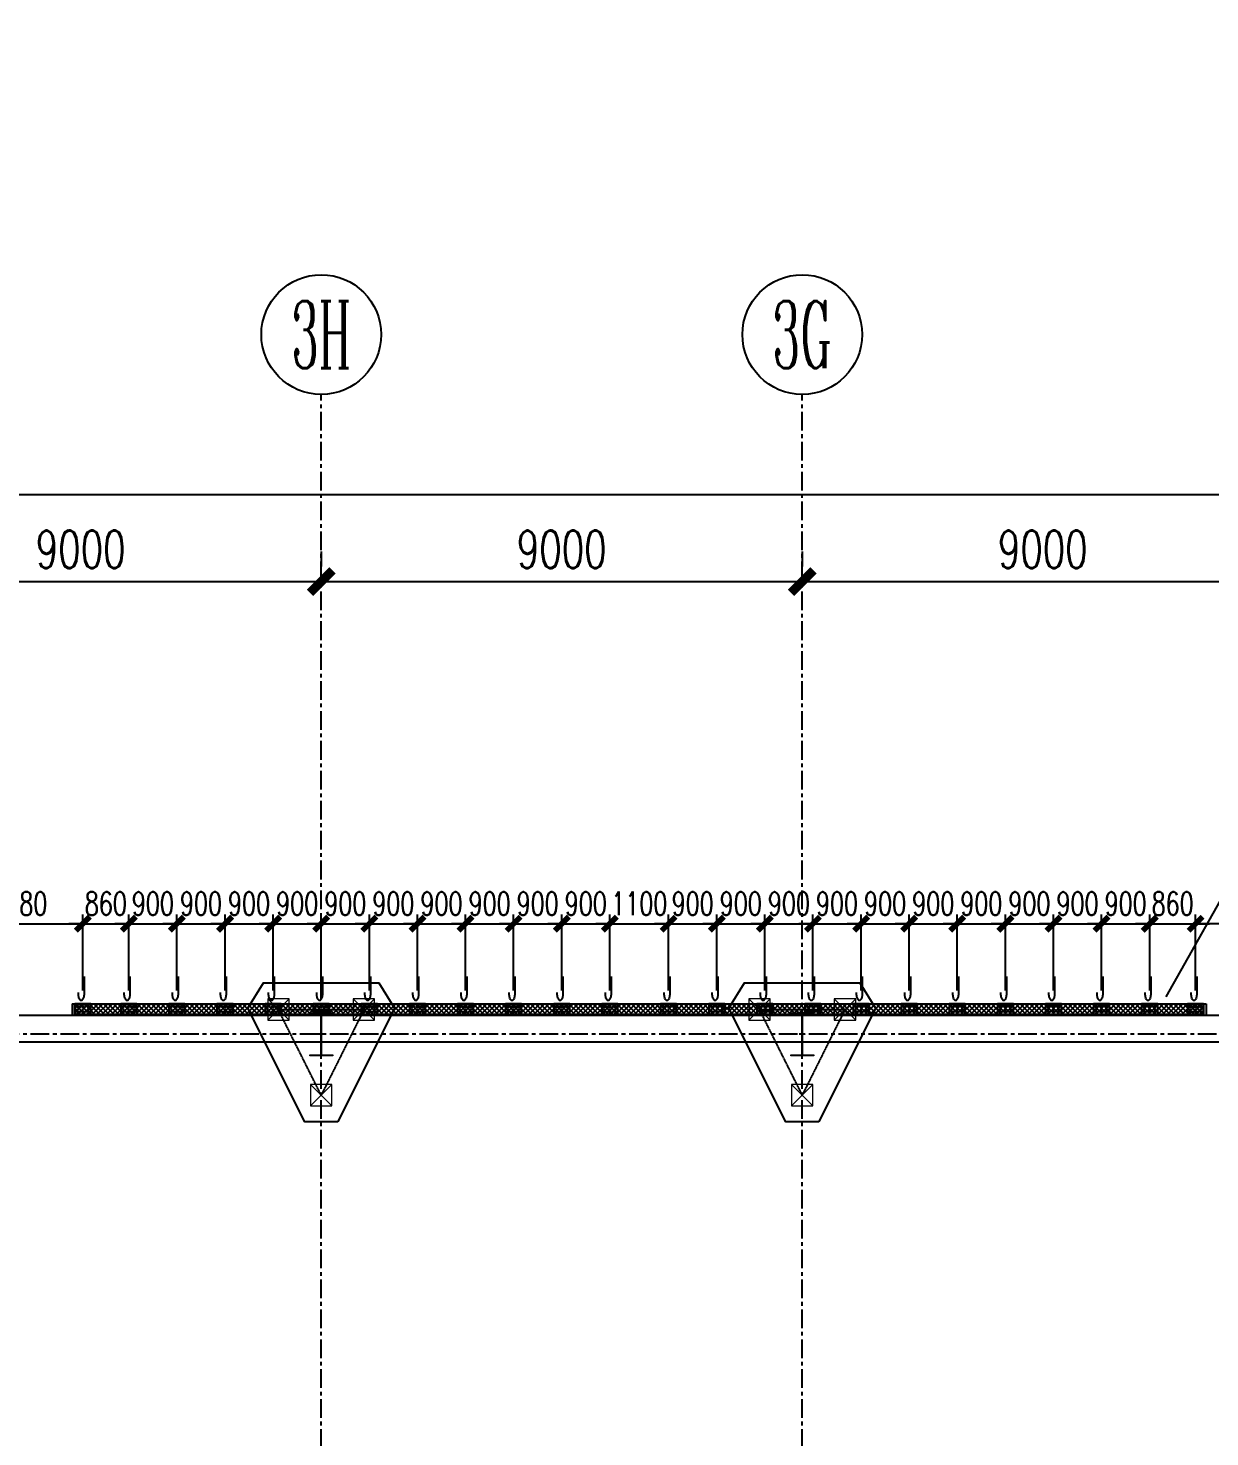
# Model space of a CAD drawing. Extents: x 782294 to 1727252, y -631030 to 17645.
# Drawn here: x 1114496 to 1136604, y -523052 to -496687 of the extents above; entities that cross this region are included whole.
import ezdxf
from ezdxf.enums import TextEntityAlignment as Align

# ---------------------------------------------------------------- set-up
doc = ezdxf.new("R2010")
doc.units = 0
doc.linetypes.add('CENTER', pattern=[2, 1.25, -0.25, 0.25, -0.25])
doc.layers.get('Defpoints').update_dxf_attribs({"color": 210})
for name, color, linetype in [('!ZN3-铝板幕墙-3', 3, 'Continuous'), ('2钢材断面', 2, 'Continuous'), ('30预埋件', 30, 'Continuous'), ('3符号', 3, 'Continuous'), ('40钢材投影', 40, 'Continuous'), ('A-AXIS-DP', 126, 'Continuous'), ('ALT_CEN-0-30', 1, 'CENTER'), ('DIM', 173, 'Continuous'), ('DOTE', 1, 'CENTER'), ('S-BKL', 4, 'Continuous'), ('S-DOTE1', 140, 'CENTER'), ('S-HATCH1-W', 252, 'Continuous'), ('结构轮廓线', 1, 'Continuous')]:
    doc.layers.add(name, color=color, linetype=linetype)
doc.layers.add('S-col', color=2, linetype='Continuous', lineweight=0)
doc.layers.add('S-zhuang', color=1, linetype='Continuous', lineweight=0)
doc.layers.add('疑问', color=1, linetype='Continuous', plot=False)
doc.styles.add('_TCH_AXIS', font='COMPLEX', dxfattribs={"bigfont": 'GBCBIG'})
doc.styles.add('DHTEXT-1', font='romans.shx', dxfattribs={"width": 0.7, "bigfont": 'chinese.shx'})
doc.dimstyles.new('ZN175', dxfattribs={"dimscale": 175, "dimtxt": 2.5, "dimasz": 1.5, "dimexe": 1, "dimexo": 2, "dimgap": 0.9, "dimtad": 1, "dimdec": 0, "dimdsep": 46, "dimtxsty": 'DHTEXT-1', "dimblk": 'ARCHTICK', "dimcen": 2.5, "dimclrd": 173, "dimclre": 173, "dimclrt": 7, "dimazin": 2, "dimtfac": 1, "dimtdec": 0, "dimtix": 1, "dimtmove": 2, "dimatfit": 3, "dimfxl": 0, "dimtolj": 1, "dimtzin": 0, "dimarcsym": 0})
doc.dimstyles.new('ZN280', dxfattribs={"dimscale": 280, "dimtxt": 2.5, "dimasz": 1.5, "dimexe": 1, "dimexo": 2, "dimgap": 0.9, "dimtad": 1, "dimdec": 0, "dimdsep": 46, "dimtxsty": 'DHTEXT-1', "dimblk": 'ARCHTICK', "dimcen": 2.5, "dimclrd": 173, "dimclre": 173, "dimclrt": 7, "dimazin": 2, "dimtfac": 1, "dimtdec": 0, "dimtix": 1, "dimtmove": 2, "dimatfit": 3, "dimfxl": 0, "dimarcsym": 0})

# ---------------------------------------------------------------- blocks, each defined once
blk = doc.blocks.new('卓越-轴号')
blk.add_circle((0, 0), 4)
at = {"color": 0, "style": '_TCH_AXIS', "width": 1.041667, "flags": 8}
blk.add_attdef('A', text='', height=4.48, dxfattribs=at).set_placement((-2, -2.24), (2, -2.24), align=Align.FIT)
blk = doc.blocks.new('_ArchTick')
at = {"color": 0, "linetype": 'ByBlock', "const_width": 0.4}
blk.add_lwpolyline([(-0.5, -0.5), (0.5, 0.5)], dxfattribs=at)
blk = doc.blocks.new('*D1526')
at = {"layer": 'Defpoints', "color": 0, "ltscale": 2800, "transparency": 16777216}
for p in [(112000, 80275), (121000, 80275), (121000, 80275)]:
    blk.add_point(p, dxfattribs=at)
at = {"layer": 'DIM', "color": 173, "linetype": 'ByBlock', "lineweight": -2, "ltscale": 2800, "transparency": 16777216}
for p, q in [((112000, 80835), (112000, 80555)), ((121000, 80835), (121000, 80555)), ((112000, 80275), (121000, 80275))]:
    blk.add_line(p, q, dxfattribs=at)
at = {"layer": 'DIM', "color": 173, "lineweight": -2, "ltscale": 2800, "transparency": 16777216, "xscale": 420, "yscale": 420, "zscale": 420, "rotation": 180}
blk.add_blockref('_ArchTick', (112000, 80275), dxfattribs=at)
at = {"layer": 'DIM', "color": 173, "lineweight": -2, "ltscale": 2800, "transparency": 16777216, "xscale": 420, "yscale": 420, "zscale": 420}
blk.add_blockref('_ArchTick', (121000, 80275), dxfattribs=at)
at = {"layer": 'DIM', "color": 7, "ltscale": 2800, "transparency": 16777216, "insert": (116500, 80877), "char_height": 700, "attachment_point": 5, "style": 'DHTEXT-1'}
blk.add_mtext('9000', dxfattribs=at)
blk = doc.blocks.new('*D1527')
at = {"layer": 'Defpoints', "color": 0, "ltscale": 2800, "transparency": 16777216}
for p in [(121000, 80275), (130000, 80275), (130000, 80275)]:
    blk.add_point(p, dxfattribs=at)
at = {"layer": 'DIM', "color": 173, "linetype": 'ByBlock', "lineweight": -2, "ltscale": 2800, "transparency": 16777216}
for p, q in [((121000, 80835), (121000, 80555)), ((130000, 80835), (130000, 80555)), ((121000, 80275), (130000, 80275))]:
    blk.add_line(p, q, dxfattribs=at)
at = {"layer": 'DIM', "color": 173, "lineweight": -2, "ltscale": 2800, "transparency": 16777216, "xscale": 420, "yscale": 420, "zscale": 420, "rotation": 180}
blk.add_blockref('_ArchTick', (121000, 80275), dxfattribs=at)
at = {"layer": 'DIM', "color": 173, "lineweight": -2, "ltscale": 2800, "transparency": 16777216, "xscale": 420, "yscale": 420, "zscale": 420}
blk.add_blockref('_ArchTick', (130000, 80275), dxfattribs=at)
at = {"layer": 'DIM', "color": 7, "ltscale": 2800, "transparency": 16777216, "insert": (125500, 80877), "char_height": 700, "attachment_point": 5, "style": 'DHTEXT-1'}
blk.add_mtext('9000', dxfattribs=at)
blk = doc.blocks.new('*D1528')
at = {"layer": 'Defpoints', "color": 0, "ltscale": 2800, "transparency": 16777216}
for p in [(130000, 80275), (139000, 80275), (139000, 80275)]:
    blk.add_point(p, dxfattribs=at)
at = {"layer": 'DIM', "color": 173, "linetype": 'ByBlock', "lineweight": -2, "ltscale": 2800, "transparency": 16777216}
for p, q in [((130000, 80835), (130000, 80555)), ((139000, 80835), (139000, 80555)), ((130000, 80275), (139000, 80275))]:
    blk.add_line(p, q, dxfattribs=at)
at = {"layer": 'DIM', "color": 173, "lineweight": -2, "ltscale": 2800, "transparency": 16777216, "xscale": 420, "yscale": 420, "zscale": 420, "rotation": 180}
blk.add_blockref('_ArchTick', (130000, 80275), dxfattribs=at)
at = {"layer": 'DIM', "color": 173, "lineweight": -2, "ltscale": 2800, "transparency": 16777216, "xscale": 420, "yscale": 420, "zscale": 420}
blk.add_blockref('_ArchTick', (139000, 80275), dxfattribs=at)
at = {"layer": 'DIM', "color": 7, "ltscale": 2800, "transparency": 16777216, "insert": (134500, 80877), "char_height": 700, "attachment_point": 5, "style": 'DHTEXT-1'}
blk.add_mtext('9000', dxfattribs=at)
blk = doc.blocks.new('*D1544')
at = {"layer": 'Defpoints', "color": 0, "ltscale": 2800, "transparency": 16777216}
for p in [(184000, 81904), (0, 81455), (184000, 81455)]:
    blk.add_point(p, dxfattribs=at)
at = {"layer": 'DIM', "color": 173, "linetype": 'ByBlock', "lineweight": -2, "ltscale": 2800, "transparency": 16777216}
for p, q in [((0, 82015), (0, 82184)), ((184000, 82015), (184000, 82184)), ((0, 81904), (184000, 81904))]:
    blk.add_line(p, q, dxfattribs=at)
at = {"layer": 'DIM', "color": 173, "lineweight": -2, "ltscale": 2800, "transparency": 16777216, "xscale": 420, "yscale": 420, "zscale": 420, "rotation": 180}
blk.add_blockref('_ArchTick', (0, 81904), dxfattribs=at)
at = {"layer": 'DIM', "color": 173, "lineweight": -2, "ltscale": 2800, "transparency": 16777216, "xscale": 420, "yscale": 420, "zscale": 420}
blk.add_blockref('_ArchTick', (184000, 81904), dxfattribs=at)
at = {"layer": 'DIM', "color": 7, "ltscale": 2800, "transparency": 16777216, "insert": (92000, 82506), "char_height": 700, "attachment_point": 5, "style": 'DHTEXT-1'}
blk.add_mtext('184000', dxfattribs=at)
blk = doc.blocks.new('20250913105912')
at = {"layer": '疑问'}
blk.add_lwpolyline([(136810, 72500), (147033, 90632), (154184, 90632)], dxfattribs=at)
at = {"layer": '结构轮廓线', "color": 1, "ltscale": 500}
for p, q in [((116340, 72370), (137560, 72370)), ((116340, 72370), (116340, 72150)), ((137560, 72370), (137560, 72150))]:
    blk.add_line(p, q, dxfattribs=at)
blk = doc.blocks.new('20250902145151')
at = {"layer": '2钢材断面'}
for p, q in [((150, 100), (-150, 100)), ((-150, 100), (-150, -100)), ((150, -100), (150, 100)), ((-150, -100), (150, -100))]:
    blk.add_line(p, q, dxfattribs=at)
at = {"layer": '40钢材投影'}
for centre, radius in [((-100, 50), 10), ((-100, 50), 5), ((0, 50), 10), ((0, 50), 5), ((100, 50), 10), ((100, 50), 5), ((-100, -50), 10), ((-100, -50), 5), ((0, -50), 10), ((0, -50), 5), ((100, -50), 10), ((100, -50), 5)]:
    blk.add_circle(centre, radius, dxfattribs=at)
at = {"layer": 'ALT_CEN-0-30', "ltscale": 20}
for p, q in [((-150, 50), (150, 50)), ((-100, 100), (-100, -100)), ((0, 100), (0, -100)), ((100, 100), (100, -100)), ((-150, -50), (150, -50))]:
    blk.add_line(p, q, dxfattribs=at)
blk = doc.blocks.new('20250912153858')
at = {"ltscale": 50}
blk.add_blockref('20250902145151', (0, 100), dxfattribs=at)
at = {"layer": '30预埋件', "style": 'DHTEXT-1', "text_generation_flag": 6, "width": 0.55}
blk.add_attdef('B', (105, -65), '', height=450, dxfattribs=at)
blk = doc.blocks.new('20250913102846')
at = {"layer": '结构轮廓线', "ltscale": 500, "rotation": 180}
for p in [(116540, 72370), (117400, 72370), (118300, 72370), (119200, 72370), (120100, 72370), (121000, 72370), (121900, 72370), (122800, 72370), (123700, 72370), (124600, 72370), (125500, 72370), (126400, 72370), (127500, 72370), (128400, 72370), (129300, 72370), (130200, 72370), (131100, 72370), (132000, 72370), (132900, 72370), (133800, 72370), (134700, 72370), (135600, 72370), (136500, 72370), (137360, 72370)]:
    blk.add_blockref('20250912153858', p, dxfattribs=at).add_auto_attribs({'B': 'J'})
blk = doc.blocks.new('*D1244')
at = {"layer": 'Defpoints', "color": 0, "ltscale": 1750, "transparency": 16777216}
for p in [(1136339, -513448), (1135479, -515048), (1136339, -515048)]:
    blk.add_point(p, dxfattribs=at)
at = {"layer": 'DIM', "color": 173, "linetype": 'ByBlock', "lineweight": -2, "ltscale": 1750, "transparency": 16777216}
for p, q in [((1135479, -514698), (1135479, -513273)), ((1136339, -514698), (1136339, -513273)), ((1135479, -513448), (1135216, -513448)), ((1135479, -513448), (1136339, -513448)), ((1136339, -513448), (1136601, -513448))]:
    blk.add_line(p, q, dxfattribs=at)
at = {"layer": 'DIM', "color": 173, "lineweight": -2, "ltscale": 1750, "transparency": 16777216, "xscale": 262.5, "yscale": 262.5, "zscale": 262.5}
blk.add_blockref('_ArchTick', (1135479, -513448), dxfattribs=at)
at = {"layer": 'DIM', "color": 173, "lineweight": -2, "ltscale": 1750, "transparency": 16777216, "xscale": 262.5, "yscale": 262.5, "zscale": 262.5, "rotation": 180}
blk.add_blockref('_ArchTick', (1136339, -513448), dxfattribs=at)
at = {"layer": 'DIM', "color": 7, "ltscale": 1750, "transparency": 16777216, "insert": (1135909, -513072), "char_height": 437.5, "attachment_point": 5, "style": 'DHTEXT-1'}
blk.add_mtext('\\A1;860', dxfattribs=at)
blk = doc.blocks.new('*D1245')
at = {"layer": 'Defpoints', "color": 0, "ltscale": 1750, "transparency": 16777216}
for p in [(1135479, -513448), (1134579, -515048), (1135479, -515048)]:
    blk.add_point(p, dxfattribs=at)
at = {"layer": 'DIM', "color": 173, "linetype": 'ByBlock', "lineweight": -2, "ltscale": 1750, "transparency": 16777216}
for p, q in [((1134579, -514698), (1134579, -513273)), ((1135479, -514698), (1135479, -513273)), ((1134579, -513448), (1134316, -513448)), ((1134579, -513448), (1135479, -513448)), ((1135479, -513448), (1135741, -513448))]:
    blk.add_line(p, q, dxfattribs=at)
at = {"layer": 'DIM', "color": 173, "lineweight": -2, "ltscale": 1750, "transparency": 16777216, "xscale": 262.5, "yscale": 262.5, "zscale": 262.5}
blk.add_blockref('_ArchTick', (1134579, -513448), dxfattribs=at)
at = {"layer": 'DIM', "color": 173, "lineweight": -2, "ltscale": 1750, "transparency": 16777216, "xscale": 262.5, "yscale": 262.5, "zscale": 262.5, "rotation": 180}
blk.add_blockref('_ArchTick', (1135479, -513448), dxfattribs=at)
at = {"layer": 'DIM', "color": 7, "ltscale": 1750, "transparency": 16777216, "insert": (1135029, -513072), "char_height": 437.5, "attachment_point": 5, "style": 'DHTEXT-1'}
blk.add_mtext('\\A1;900', dxfattribs=at)
blk = doc.blocks.new('*D1246')
at = {"layer": 'Defpoints', "color": 0, "ltscale": 1750, "transparency": 16777216}
for p in [(1134579, -513448), (1133679, -515048), (1134579, -515048)]:
    blk.add_point(p, dxfattribs=at)
at = {"layer": 'DIM', "color": 173, "linetype": 'ByBlock', "lineweight": -2, "ltscale": 1750, "transparency": 16777216}
for p, q in [((1133679, -514698), (1133679, -513273)), ((1134579, -514698), (1134579, -513273)), ((1133679, -513448), (1133416, -513448)), ((1133679, -513448), (1134579, -513448)), ((1134579, -513448), (1134841, -513448))]:
    blk.add_line(p, q, dxfattribs=at)
at = {"layer": 'DIM', "color": 173, "lineweight": -2, "ltscale": 1750, "transparency": 16777216, "xscale": 262.5, "yscale": 262.5, "zscale": 262.5}
blk.add_blockref('_ArchTick', (1133679, -513448), dxfattribs=at)
at = {"layer": 'DIM', "color": 173, "lineweight": -2, "ltscale": 1750, "transparency": 16777216, "xscale": 262.5, "yscale": 262.5, "zscale": 262.5, "rotation": 180}
blk.add_blockref('_ArchTick', (1134579, -513448), dxfattribs=at)
at = {"layer": 'DIM', "color": 7, "ltscale": 1750, "transparency": 16777216, "insert": (1134129, -513072), "char_height": 437.5, "attachment_point": 5, "style": 'DHTEXT-1'}
blk.add_mtext('\\A1;900', dxfattribs=at)
blk = doc.blocks.new('*D1247')
at = {"layer": 'Defpoints', "color": 0, "ltscale": 1750, "transparency": 16777216}
for p in [(1133679, -513448), (1132779, -515048), (1133679, -515048)]:
    blk.add_point(p, dxfattribs=at)
at = {"layer": 'DIM', "color": 173, "linetype": 'ByBlock', "lineweight": -2, "ltscale": 1750, "transparency": 16777216}
for p, q in [((1132779, -514698), (1132779, -513273)), ((1133679, -514698), (1133679, -513273)), ((1132779, -513448), (1132516, -513448)), ((1132779, -513448), (1133679, -513448)), ((1133679, -513448), (1133941, -513448))]:
    blk.add_line(p, q, dxfattribs=at)
at = {"layer": 'DIM', "color": 173, "lineweight": -2, "ltscale": 1750, "transparency": 16777216, "xscale": 262.5, "yscale": 262.5, "zscale": 262.5}
blk.add_blockref('_ArchTick', (1132779, -513448), dxfattribs=at)
at = {"layer": 'DIM', "color": 173, "lineweight": -2, "ltscale": 1750, "transparency": 16777216, "xscale": 262.5, "yscale": 262.5, "zscale": 262.5, "rotation": 180}
blk.add_blockref('_ArchTick', (1133679, -513448), dxfattribs=at)
at = {"layer": 'DIM', "color": 7, "ltscale": 1750, "transparency": 16777216, "insert": (1133229, -513072), "char_height": 437.5, "attachment_point": 5, "style": 'DHTEXT-1'}
blk.add_mtext('\\A1;900', dxfattribs=at)
blk = doc.blocks.new('*D1248')
at = {"layer": 'Defpoints', "color": 0, "ltscale": 1750, "transparency": 16777216}
for p in [(1132779, -513448), (1131879, -515048), (1132779, -515048)]:
    blk.add_point(p, dxfattribs=at)
at = {"layer": 'DIM', "color": 173, "linetype": 'ByBlock', "lineweight": -2, "ltscale": 1750, "transparency": 16777216}
for p, q in [((1131879, -514698), (1131879, -513273)), ((1132779, -514698), (1132779, -513273)), ((1131879, -513448), (1131616, -513448)), ((1131879, -513448), (1132779, -513448)), ((1132779, -513448), (1133041, -513448))]:
    blk.add_line(p, q, dxfattribs=at)
at = {"layer": 'DIM', "color": 173, "lineweight": -2, "ltscale": 1750, "transparency": 16777216, "xscale": 262.5, "yscale": 262.5, "zscale": 262.5}
blk.add_blockref('_ArchTick', (1131879, -513448), dxfattribs=at)
at = {"layer": 'DIM', "color": 173, "lineweight": -2, "ltscale": 1750, "transparency": 16777216, "xscale": 262.5, "yscale": 262.5, "zscale": 262.5, "rotation": 180}
blk.add_blockref('_ArchTick', (1132779, -513448), dxfattribs=at)
at = {"layer": 'DIM', "color": 7, "ltscale": 1750, "transparency": 16777216, "insert": (1132329, -513072), "char_height": 437.5, "attachment_point": 5, "style": 'DHTEXT-1'}
blk.add_mtext('\\A1;900', dxfattribs=at)
blk = doc.blocks.new('*D1249')
at = {"layer": 'Defpoints', "color": 0, "ltscale": 1750, "transparency": 16777216}
for p in [(1131879, -513448), (1130979, -515048), (1131879, -515048)]:
    blk.add_point(p, dxfattribs=at)
at = {"layer": 'DIM', "color": 173, "linetype": 'ByBlock', "lineweight": -2, "ltscale": 1750, "transparency": 16777216}
for p, q in [((1130979, -514698), (1130979, -513273)), ((1131879, -514698), (1131879, -513273)), ((1130979, -513448), (1130716, -513448)), ((1130979, -513448), (1131879, -513448)), ((1131879, -513448), (1132141, -513448))]:
    blk.add_line(p, q, dxfattribs=at)
at = {"layer": 'DIM', "color": 173, "lineweight": -2, "ltscale": 1750, "transparency": 16777216, "xscale": 262.5, "yscale": 262.5, "zscale": 262.5}
blk.add_blockref('_ArchTick', (1130979, -513448), dxfattribs=at)
at = {"layer": 'DIM', "color": 173, "lineweight": -2, "ltscale": 1750, "transparency": 16777216, "xscale": 262.5, "yscale": 262.5, "zscale": 262.5, "rotation": 180}
blk.add_blockref('_ArchTick', (1131879, -513448), dxfattribs=at)
at = {"layer": 'DIM', "color": 7, "ltscale": 1750, "transparency": 16777216, "insert": (1131429, -513072), "char_height": 437.5, "attachment_point": 5, "style": 'DHTEXT-1'}
blk.add_mtext('\\A1;900', dxfattribs=at)
blk = doc.blocks.new('*D1250')
at = {"layer": 'Defpoints', "color": 0, "ltscale": 1750, "transparency": 16777216}
for p in [(1130979, -513448), (1130079, -515048), (1130979, -515048)]:
    blk.add_point(p, dxfattribs=at)
at = {"layer": 'DIM', "color": 173, "linetype": 'ByBlock', "lineweight": -2, "ltscale": 1750, "transparency": 16777216}
for p, q in [((1130079, -514698), (1130079, -513273)), ((1130979, -514698), (1130979, -513273)), ((1130079, -513448), (1129816, -513448)), ((1130079, -513448), (1130979, -513448)), ((1130979, -513448), (1131241, -513448))]:
    blk.add_line(p, q, dxfattribs=at)
at = {"layer": 'DIM', "color": 173, "lineweight": -2, "ltscale": 1750, "transparency": 16777216, "xscale": 262.5, "yscale": 262.5, "zscale": 262.5}
blk.add_blockref('_ArchTick', (1130079, -513448), dxfattribs=at)
at = {"layer": 'DIM', "color": 173, "lineweight": -2, "ltscale": 1750, "transparency": 16777216, "xscale": 262.5, "yscale": 262.5, "zscale": 262.5, "rotation": 180}
blk.add_blockref('_ArchTick', (1130979, -513448), dxfattribs=at)
at = {"layer": 'DIM', "color": 7, "ltscale": 1750, "transparency": 16777216, "insert": (1130529, -513072), "char_height": 437.5, "attachment_point": 5, "style": 'DHTEXT-1'}
blk.add_mtext('\\A1;900', dxfattribs=at)
blk = doc.blocks.new('*D1251')
at = {"layer": 'Defpoints', "color": 0, "ltscale": 1750, "transparency": 16777216}
for p in [(1130079, -513448), (1129179, -515048), (1130079, -515048)]:
    blk.add_point(p, dxfattribs=at)
at = {"layer": 'DIM', "color": 173, "linetype": 'ByBlock', "lineweight": -2, "ltscale": 1750, "transparency": 16777216}
for p, q in [((1129179, -514698), (1129179, -513273)), ((1130079, -514698), (1130079, -513273)), ((1129179, -513448), (1128916, -513448)), ((1129179, -513448), (1130079, -513448)), ((1130079, -513448), (1130341, -513448))]:
    blk.add_line(p, q, dxfattribs=at)
at = {"layer": 'DIM', "color": 173, "lineweight": -2, "ltscale": 1750, "transparency": 16777216, "xscale": 262.5, "yscale": 262.5, "zscale": 262.5}
blk.add_blockref('_ArchTick', (1129179, -513448), dxfattribs=at)
at = {"layer": 'DIM', "color": 173, "lineweight": -2, "ltscale": 1750, "transparency": 16777216, "xscale": 262.5, "yscale": 262.5, "zscale": 262.5, "rotation": 180}
blk.add_blockref('_ArchTick', (1130079, -513448), dxfattribs=at)
at = {"layer": 'DIM', "color": 7, "ltscale": 1750, "transparency": 16777216, "insert": (1129629, -513072), "char_height": 437.5, "attachment_point": 5, "style": 'DHTEXT-1'}
blk.add_mtext('\\A1;900', dxfattribs=at)
blk = doc.blocks.new('*D1252')
at = {"layer": 'Defpoints', "color": 0, "ltscale": 1750, "transparency": 16777216}
for p in [(1129179, -513448), (1128279, -515048), (1129179, -515048)]:
    blk.add_point(p, dxfattribs=at)
at = {"layer": 'DIM', "color": 173, "linetype": 'ByBlock', "lineweight": -2, "ltscale": 1750, "transparency": 16777216}
for p, q in [((1128279, -514698), (1128279, -513273)), ((1129179, -514698), (1129179, -513273)), ((1128279, -513448), (1128016, -513448)), ((1128279, -513448), (1129179, -513448)), ((1129179, -513448), (1129441, -513448))]:
    blk.add_line(p, q, dxfattribs=at)
at = {"layer": 'DIM', "color": 173, "lineweight": -2, "ltscale": 1750, "transparency": 16777216, "xscale": 262.5, "yscale": 262.5, "zscale": 262.5}
blk.add_blockref('_ArchTick', (1128279, -513448), dxfattribs=at)
at = {"layer": 'DIM', "color": 173, "lineweight": -2, "ltscale": 1750, "transparency": 16777216, "xscale": 262.5, "yscale": 262.5, "zscale": 262.5, "rotation": 180}
blk.add_blockref('_ArchTick', (1129179, -513448), dxfattribs=at)
at = {"layer": 'DIM', "color": 7, "ltscale": 1750, "transparency": 16777216, "insert": (1128729, -513072), "char_height": 437.5, "attachment_point": 5, "style": 'DHTEXT-1'}
blk.add_mtext('\\A1;900', dxfattribs=at)
blk = doc.blocks.new('*D1253')
at = {"layer": 'Defpoints', "color": 0, "ltscale": 1750, "transparency": 16777216}
for p in [(1128279, -513448), (1127379, -515048), (1128279, -515048)]:
    blk.add_point(p, dxfattribs=at)
at = {"layer": 'DIM', "color": 173, "linetype": 'ByBlock', "lineweight": -2, "ltscale": 1750, "transparency": 16777216}
for p, q in [((1127379, -514698), (1127379, -513273)), ((1128279, -514698), (1128279, -513273)), ((1127379, -513448), (1127116, -513448)), ((1127379, -513448), (1128279, -513448)), ((1128279, -513448), (1128541, -513448))]:
    blk.add_line(p, q, dxfattribs=at)
at = {"layer": 'DIM', "color": 173, "lineweight": -2, "ltscale": 1750, "transparency": 16777216, "xscale": 262.5, "yscale": 262.5, "zscale": 262.5}
blk.add_blockref('_ArchTick', (1127379, -513448), dxfattribs=at)
at = {"layer": 'DIM', "color": 173, "lineweight": -2, "ltscale": 1750, "transparency": 16777216, "xscale": 262.5, "yscale": 262.5, "zscale": 262.5, "rotation": 180}
blk.add_blockref('_ArchTick', (1128279, -513448), dxfattribs=at)
at = {"layer": 'DIM', "color": 7, "ltscale": 1750, "transparency": 16777216, "insert": (1127829, -513072), "char_height": 437.5, "attachment_point": 5, "style": 'DHTEXT-1'}
blk.add_mtext('\\A1;900', dxfattribs=at)
blk = doc.blocks.new('*D1254')
at = {"layer": 'Defpoints', "color": 0, "ltscale": 1750, "transparency": 16777216}
for p in [(1127379, -513448), (1126479, -515048), (1127379, -515048)]:
    blk.add_point(p, dxfattribs=at)
at = {"layer": 'DIM', "color": 173, "linetype": 'ByBlock', "lineweight": -2, "ltscale": 1750, "transparency": 16777216}
for p, q in [((1126479, -514698), (1126479, -513273)), ((1127379, -514698), (1127379, -513273)), ((1126479, -513448), (1126216, -513448)), ((1126479, -513448), (1127379, -513448)), ((1127379, -513448), (1127641, -513448))]:
    blk.add_line(p, q, dxfattribs=at)
at = {"layer": 'DIM', "color": 173, "lineweight": -2, "ltscale": 1750, "transparency": 16777216, "xscale": 262.5, "yscale": 262.5, "zscale": 262.5}
blk.add_blockref('_ArchTick', (1126479, -513448), dxfattribs=at)
at = {"layer": 'DIM', "color": 173, "lineweight": -2, "ltscale": 1750, "transparency": 16777216, "xscale": 262.5, "yscale": 262.5, "zscale": 262.5, "rotation": 180}
blk.add_blockref('_ArchTick', (1127379, -513448), dxfattribs=at)
at = {"layer": 'DIM', "color": 7, "ltscale": 1750, "transparency": 16777216, "insert": (1126929, -513072), "char_height": 437.5, "attachment_point": 5, "style": 'DHTEXT-1'}
blk.add_mtext('\\A1;900', dxfattribs=at)
blk = doc.blocks.new('*D1255')
at = {"layer": 'Defpoints', "color": 0, "ltscale": 1750, "transparency": 16777216}
for p in [(1126479, -513448), (1125379, -515048), (1126479, -515048)]:
    blk.add_point(p, dxfattribs=at)
at = {"layer": 'DIM', "color": 173, "linetype": 'ByBlock', "lineweight": -2, "ltscale": 1750, "transparency": 16777216}
for p, q in [((1125379, -514698), (1125379, -513273)), ((1126479, -514698), (1126479, -513273)), ((1125379, -513448), (1125116, -513448)), ((1125379, -513448), (1126479, -513448)), ((1126479, -513448), (1126741, -513448))]:
    blk.add_line(p, q, dxfattribs=at)
at = {"layer": 'DIM', "color": 173, "lineweight": -2, "ltscale": 1750, "transparency": 16777216, "xscale": 262.5, "yscale": 262.5, "zscale": 262.5}
blk.add_blockref('_ArchTick', (1125379, -513448), dxfattribs=at)
at = {"layer": 'DIM', "color": 173, "lineweight": -2, "ltscale": 1750, "transparency": 16777216, "xscale": 262.5, "yscale": 262.5, "zscale": 262.5, "rotation": 180}
blk.add_blockref('_ArchTick', (1126479, -513448), dxfattribs=at)
at = {"layer": 'DIM', "color": 7, "ltscale": 1750, "transparency": 16777216, "insert": (1125929, -513072), "char_height": 437.5, "attachment_point": 5, "style": 'DHTEXT-1'}
blk.add_mtext('\\A1;1100', dxfattribs=at)
blk = doc.blocks.new('*D1256')
at = {"layer": 'Defpoints', "color": 0, "ltscale": 1750, "transparency": 16777216}
for p in [(1125379, -513448), (1124479, -515048), (1125379, -515048)]:
    blk.add_point(p, dxfattribs=at)
at = {"layer": 'DIM', "color": 173, "linetype": 'ByBlock', "lineweight": -2, "ltscale": 1750, "transparency": 16777216}
for p, q in [((1124479, -514698), (1124479, -513273)), ((1125379, -514698), (1125379, -513273)), ((1124479, -513448), (1124216, -513448)), ((1124479, -513448), (1125379, -513448)), ((1125379, -513448), (1125641, -513448))]:
    blk.add_line(p, q, dxfattribs=at)
at = {"layer": 'DIM', "color": 173, "lineweight": -2, "ltscale": 1750, "transparency": 16777216, "xscale": 262.5, "yscale": 262.5, "zscale": 262.5}
blk.add_blockref('_ArchTick', (1124479, -513448), dxfattribs=at)
at = {"layer": 'DIM', "color": 173, "lineweight": -2, "ltscale": 1750, "transparency": 16777216, "xscale": 262.5, "yscale": 262.5, "zscale": 262.5, "rotation": 180}
blk.add_blockref('_ArchTick', (1125379, -513448), dxfattribs=at)
at = {"layer": 'DIM', "color": 7, "ltscale": 1750, "transparency": 16777216, "insert": (1124929, -513072), "char_height": 437.5, "attachment_point": 5, "style": 'DHTEXT-1'}
blk.add_mtext('\\A1;900', dxfattribs=at)
blk = doc.blocks.new('*D1257')
at = {"layer": 'Defpoints', "color": 0, "ltscale": 1750, "transparency": 16777216}
for p in [(1124479, -513448), (1123579, -515048), (1124479, -515048)]:
    blk.add_point(p, dxfattribs=at)
at = {"layer": 'DIM', "color": 173, "linetype": 'ByBlock', "lineweight": -2, "ltscale": 1750, "transparency": 16777216}
for p, q in [((1123579, -514698), (1123579, -513273)), ((1124479, -514698), (1124479, -513273)), ((1123579, -513448), (1123316, -513448)), ((1123579, -513448), (1124479, -513448)), ((1124479, -513448), (1124741, -513448))]:
    blk.add_line(p, q, dxfattribs=at)
at = {"layer": 'DIM', "color": 173, "lineweight": -2, "ltscale": 1750, "transparency": 16777216, "xscale": 262.5, "yscale": 262.5, "zscale": 262.5}
blk.add_blockref('_ArchTick', (1123579, -513448), dxfattribs=at)
at = {"layer": 'DIM', "color": 173, "lineweight": -2, "ltscale": 1750, "transparency": 16777216, "xscale": 262.5, "yscale": 262.5, "zscale": 262.5, "rotation": 180}
blk.add_blockref('_ArchTick', (1124479, -513448), dxfattribs=at)
at = {"layer": 'DIM', "color": 7, "ltscale": 1750, "transparency": 16777216, "insert": (1124029, -513072), "char_height": 437.5, "attachment_point": 5, "style": 'DHTEXT-1'}
blk.add_mtext('\\A1;900', dxfattribs=at)
blk = doc.blocks.new('*D1258')
at = {"layer": 'Defpoints', "color": 0, "ltscale": 1750, "transparency": 16777216}
for p in [(1123579, -513448), (1122679, -515048), (1123579, -515048)]:
    blk.add_point(p, dxfattribs=at)
at = {"layer": 'DIM', "color": 173, "linetype": 'ByBlock', "lineweight": -2, "ltscale": 1750, "transparency": 16777216}
for p, q in [((1122679, -514698), (1122679, -513273)), ((1123579, -514698), (1123579, -513273)), ((1122679, -513448), (1122416, -513448)), ((1122679, -513448), (1123579, -513448)), ((1123579, -513448), (1123841, -513448))]:
    blk.add_line(p, q, dxfattribs=at)
at = {"layer": 'DIM', "color": 173, "lineweight": -2, "ltscale": 1750, "transparency": 16777216, "xscale": 262.5, "yscale": 262.5, "zscale": 262.5}
blk.add_blockref('_ArchTick', (1122679, -513448), dxfattribs=at)
at = {"layer": 'DIM', "color": 173, "lineweight": -2, "ltscale": 1750, "transparency": 16777216, "xscale": 262.5, "yscale": 262.5, "zscale": 262.5, "rotation": 180}
blk.add_blockref('_ArchTick', (1123579, -513448), dxfattribs=at)
at = {"layer": 'DIM', "color": 7, "ltscale": 1750, "transparency": 16777216, "insert": (1123129, -513072), "char_height": 437.5, "attachment_point": 5, "style": 'DHTEXT-1'}
blk.add_mtext('\\A1;900', dxfattribs=at)
blk = doc.blocks.new('*D1259')
at = {"layer": 'Defpoints', "color": 0, "ltscale": 1750, "transparency": 16777216}
for p in [(1122679, -513448), (1121779, -515048), (1122679, -515048)]:
    blk.add_point(p, dxfattribs=at)
at = {"layer": 'DIM', "color": 173, "linetype": 'ByBlock', "lineweight": -2, "ltscale": 1750, "transparency": 16777216}
for p, q in [((1121779, -514698), (1121779, -513273)), ((1122679, -514698), (1122679, -513273)), ((1121779, -513448), (1121516, -513448)), ((1121779, -513448), (1122679, -513448)), ((1122679, -513448), (1122941, -513448))]:
    blk.add_line(p, q, dxfattribs=at)
at = {"layer": 'DIM', "color": 173, "lineweight": -2, "ltscale": 1750, "transparency": 16777216, "xscale": 262.5, "yscale": 262.5, "zscale": 262.5}
blk.add_blockref('_ArchTick', (1121779, -513448), dxfattribs=at)
at = {"layer": 'DIM', "color": 173, "lineweight": -2, "ltscale": 1750, "transparency": 16777216, "xscale": 262.5, "yscale": 262.5, "zscale": 262.5, "rotation": 180}
blk.add_blockref('_ArchTick', (1122679, -513448), dxfattribs=at)
at = {"layer": 'DIM', "color": 7, "ltscale": 1750, "transparency": 16777216, "insert": (1122229, -513072), "char_height": 437.5, "attachment_point": 5, "style": 'DHTEXT-1'}
blk.add_mtext('\\A1;900', dxfattribs=at)
blk = doc.blocks.new('*D1260')
at = {"layer": 'Defpoints', "color": 0, "ltscale": 1750, "transparency": 16777216}
for p in [(1121779, -513448), (1120879, -515048), (1121779, -515048)]:
    blk.add_point(p, dxfattribs=at)
at = {"layer": 'DIM', "color": 173, "linetype": 'ByBlock', "lineweight": -2, "ltscale": 1750, "transparency": 16777216}
for p, q in [((1120879, -514698), (1120879, -513273)), ((1121779, -514698), (1121779, -513273)), ((1120879, -513448), (1120616, -513448)), ((1120879, -513448), (1121779, -513448)), ((1121779, -513448), (1122041, -513448))]:
    blk.add_line(p, q, dxfattribs=at)
at = {"layer": 'DIM', "color": 173, "lineweight": -2, "ltscale": 1750, "transparency": 16777216, "xscale": 262.5, "yscale": 262.5, "zscale": 262.5}
blk.add_blockref('_ArchTick', (1120879, -513448), dxfattribs=at)
at = {"layer": 'DIM', "color": 173, "lineweight": -2, "ltscale": 1750, "transparency": 16777216, "xscale": 262.5, "yscale": 262.5, "zscale": 262.5, "rotation": 180}
blk.add_blockref('_ArchTick', (1121779, -513448), dxfattribs=at)
at = {"layer": 'DIM', "color": 7, "ltscale": 1750, "transparency": 16777216, "insert": (1121329, -513072), "char_height": 437.5, "attachment_point": 5, "style": 'DHTEXT-1'}
blk.add_mtext('\\A1;900', dxfattribs=at)
blk = doc.blocks.new('*D1261')
at = {"layer": 'Defpoints', "color": 0, "ltscale": 1750, "transparency": 16777216}
for p in [(1120879, -513448), (1119979, -515048), (1120879, -515048)]:
    blk.add_point(p, dxfattribs=at)
at = {"layer": 'DIM', "color": 173, "linetype": 'ByBlock', "lineweight": -2, "ltscale": 1750, "transparency": 16777216}
for p, q in [((1119979, -514698), (1119979, -513273)), ((1120879, -514698), (1120879, -513273)), ((1119979, -513448), (1119716, -513448)), ((1119979, -513448), (1120879, -513448)), ((1120879, -513448), (1121141, -513448))]:
    blk.add_line(p, q, dxfattribs=at)
at = {"layer": 'DIM', "color": 173, "lineweight": -2, "ltscale": 1750, "transparency": 16777216, "xscale": 262.5, "yscale": 262.5, "zscale": 262.5}
blk.add_blockref('_ArchTick', (1119979, -513448), dxfattribs=at)
at = {"layer": 'DIM', "color": 173, "lineweight": -2, "ltscale": 1750, "transparency": 16777216, "xscale": 262.5, "yscale": 262.5, "zscale": 262.5, "rotation": 180}
blk.add_blockref('_ArchTick', (1120879, -513448), dxfattribs=at)
at = {"layer": 'DIM', "color": 7, "ltscale": 1750, "transparency": 16777216, "insert": (1120429, -513072), "char_height": 437.5, "attachment_point": 5, "style": 'DHTEXT-1'}
blk.add_mtext('\\A1;900', dxfattribs=at)
blk = doc.blocks.new('*D1262')
at = {"layer": 'Defpoints', "color": 0, "ltscale": 1750, "transparency": 16777216}
for p in [(1119979, -513448), (1119079, -515048), (1119979, -515048)]:
    blk.add_point(p, dxfattribs=at)
at = {"layer": 'DIM', "color": 173, "linetype": 'ByBlock', "lineweight": -2, "ltscale": 1750, "transparency": 16777216}
for p, q in [((1119079, -514698), (1119079, -513273)), ((1119979, -514698), (1119979, -513273)), ((1119079, -513448), (1118816, -513448)), ((1119079, -513448), (1119979, -513448)), ((1119979, -513448), (1120241, -513448))]:
    blk.add_line(p, q, dxfattribs=at)
at = {"layer": 'DIM', "color": 173, "lineweight": -2, "ltscale": 1750, "transparency": 16777216, "xscale": 262.5, "yscale": 262.5, "zscale": 262.5}
blk.add_blockref('_ArchTick', (1119079, -513448), dxfattribs=at)
at = {"layer": 'DIM', "color": 173, "lineweight": -2, "ltscale": 1750, "transparency": 16777216, "xscale": 262.5, "yscale": 262.5, "zscale": 262.5, "rotation": 180}
blk.add_blockref('_ArchTick', (1119979, -513448), dxfattribs=at)
at = {"layer": 'DIM', "color": 7, "ltscale": 1750, "transparency": 16777216, "insert": (1119529, -513072), "char_height": 437.5, "attachment_point": 5, "style": 'DHTEXT-1'}
blk.add_mtext('\\A1;900', dxfattribs=at)
blk = doc.blocks.new('*D1263')
at = {"layer": 'Defpoints', "color": 0, "ltscale": 1750, "transparency": 16777216}
for p in [(1119079, -513448), (1118179, -515048), (1119079, -515048)]:
    blk.add_point(p, dxfattribs=at)
at = {"layer": 'DIM', "color": 173, "linetype": 'ByBlock', "lineweight": -2, "ltscale": 1750, "transparency": 16777216}
for p, q in [((1118179, -514698), (1118179, -513273)), ((1119079, -514698), (1119079, -513273)), ((1118179, -513448), (1117916, -513448)), ((1118179, -513448), (1119079, -513448)), ((1119079, -513448), (1119341, -513448))]:
    blk.add_line(p, q, dxfattribs=at)
at = {"layer": 'DIM', "color": 173, "lineweight": -2, "ltscale": 1750, "transparency": 16777216, "xscale": 262.5, "yscale": 262.5, "zscale": 262.5}
blk.add_blockref('_ArchTick', (1118179, -513448), dxfattribs=at)
at = {"layer": 'DIM', "color": 173, "lineweight": -2, "ltscale": 1750, "transparency": 16777216, "xscale": 262.5, "yscale": 262.5, "zscale": 262.5, "rotation": 180}
blk.add_blockref('_ArchTick', (1119079, -513448), dxfattribs=at)
at = {"layer": 'DIM', "color": 7, "ltscale": 1750, "transparency": 16777216, "insert": (1118629, -513072), "char_height": 437.5, "attachment_point": 5, "style": 'DHTEXT-1'}
blk.add_mtext('\\A1;900', dxfattribs=at)
blk = doc.blocks.new('*D1264')
at = {"layer": 'Defpoints', "color": 0, "ltscale": 1750, "transparency": 16777216}
for p in [(1118179, -513448), (1117279, -515048), (1118179, -515048)]:
    blk.add_point(p, dxfattribs=at)
at = {"layer": 'DIM', "color": 173, "linetype": 'ByBlock', "lineweight": -2, "ltscale": 1750, "transparency": 16777216}
for p, q in [((1117279, -514698), (1117279, -513273)), ((1118179, -514698), (1118179, -513273)), ((1117279, -513448), (1117016, -513448)), ((1117279, -513448), (1118179, -513448)), ((1118179, -513448), (1118441, -513448))]:
    blk.add_line(p, q, dxfattribs=at)
at = {"layer": 'DIM', "color": 173, "lineweight": -2, "ltscale": 1750, "transparency": 16777216, "xscale": 262.5, "yscale": 262.5, "zscale": 262.5}
blk.add_blockref('_ArchTick', (1117279, -513448), dxfattribs=at)
at = {"layer": 'DIM', "color": 173, "lineweight": -2, "ltscale": 1750, "transparency": 16777216, "xscale": 262.5, "yscale": 262.5, "zscale": 262.5, "rotation": 180}
blk.add_blockref('_ArchTick', (1118179, -513448), dxfattribs=at)
at = {"layer": 'DIM', "color": 7, "ltscale": 1750, "transparency": 16777216, "insert": (1117729, -513072), "char_height": 437.5, "attachment_point": 5, "style": 'DHTEXT-1'}
blk.add_mtext('\\A1;900', dxfattribs=at)
blk = doc.blocks.new('*D1265')
at = {"layer": 'Defpoints', "color": 0, "ltscale": 1750, "transparency": 16777216}
for p in [(1117279, -513448), (1116379, -515048), (1117279, -515048)]:
    blk.add_point(p, dxfattribs=at)
at = {"layer": 'DIM', "color": 173, "linetype": 'ByBlock', "lineweight": -2, "ltscale": 1750, "transparency": 16777216}
for p, q in [((1116379, -514698), (1116379, -513273)), ((1117279, -514698), (1117279, -513273)), ((1116379, -513448), (1116116, -513448)), ((1116379, -513448), (1117279, -513448)), ((1117279, -513448), (1117541, -513448))]:
    blk.add_line(p, q, dxfattribs=at)
at = {"layer": 'DIM', "color": 173, "lineweight": -2, "ltscale": 1750, "transparency": 16777216, "xscale": 262.5, "yscale": 262.5, "zscale": 262.5}
blk.add_blockref('_ArchTick', (1116379, -513448), dxfattribs=at)
at = {"layer": 'DIM', "color": 173, "lineweight": -2, "ltscale": 1750, "transparency": 16777216, "xscale": 262.5, "yscale": 262.5, "zscale": 262.5, "rotation": 180}
blk.add_blockref('_ArchTick', (1117279, -513448), dxfattribs=at)
at = {"layer": 'DIM', "color": 7, "ltscale": 1750, "transparency": 16777216, "insert": (1116829, -513072), "char_height": 437.5, "attachment_point": 5, "style": 'DHTEXT-1'}
blk.add_mtext('\\A1;900', dxfattribs=at)
blk = doc.blocks.new('*D1266')
at = {"layer": 'Defpoints', "color": 0, "ltscale": 1750, "transparency": 16777216}
for p in [(1116379, -513448), (1115519, -515048), (1116379, -515048)]:
    blk.add_point(p, dxfattribs=at)
at = {"layer": 'DIM', "color": 173, "linetype": 'ByBlock', "lineweight": -2, "ltscale": 1750, "transparency": 16777216}
for p, q in [((1115519, -514698), (1115519, -513273)), ((1116379, -514698), (1116379, -513273)), ((1115519, -513448), (1115256, -513448)), ((1115519, -513448), (1116379, -513448)), ((1116379, -513448), (1116641, -513448))]:
    blk.add_line(p, q, dxfattribs=at)
at = {"layer": 'DIM', "color": 173, "lineweight": -2, "ltscale": 1750, "transparency": 16777216, "xscale": 262.5, "yscale": 262.5, "zscale": 262.5}
blk.add_blockref('_ArchTick', (1115519, -513448), dxfattribs=at)
at = {"layer": 'DIM', "color": 173, "lineweight": -2, "ltscale": 1750, "transparency": 16777216, "xscale": 262.5, "yscale": 262.5, "zscale": 262.5, "rotation": 180}
blk.add_blockref('_ArchTick', (1116379, -513448), dxfattribs=at)
at = {"layer": 'DIM', "color": 7, "ltscale": 1750, "transparency": 16777216, "insert": (1115949, -513072), "char_height": 437.5, "attachment_point": 5, "style": 'DHTEXT-1'}
blk.add_mtext('\\A1;860', dxfattribs=at)
blk = doc.blocks.new('*D1267')
at = {"layer": 'Defpoints', "color": 0, "ltscale": 1750, "transparency": 16777216}
for p in [(1115519, -513448), (1113139, -515048), (1115519, -515048)]:
    blk.add_point(p, dxfattribs=at)
at = {"layer": 'DIM', "color": 173, "linetype": 'ByBlock', "lineweight": -2, "ltscale": 1750, "transparency": 16777216}
for p, q in [((1113139, -514698), (1113139, -513273)), ((1115519, -514698), (1115519, -513273)), ((1113139, -513448), (1115519, -513448))]:
    blk.add_line(p, q, dxfattribs=at)
at = {"layer": 'DIM', "color": 173, "lineweight": -2, "ltscale": 1750, "transparency": 16777216, "xscale": 262.5, "yscale": 262.5, "zscale": 262.5, "rotation": 180}
blk.add_blockref('_ArchTick', (1113139, -513448), dxfattribs=at)
at = {"layer": 'DIM', "color": 173, "lineweight": -2, "ltscale": 1750, "transparency": 16777216, "xscale": 262.5, "yscale": 262.5, "zscale": 262.5}
blk.add_blockref('_ArchTick', (1115519, -513448), dxfattribs=at)
at = {"layer": 'DIM', "color": 7, "ltscale": 1750, "transparency": 16777216, "insert": (1114329, -513072), "char_height": 437.5, "attachment_point": 5, "style": 'DHTEXT-1'}
blk.add_mtext('\\A1;2380', dxfattribs=at)
blk = doc.blocks.new('*D1634')
at = {"layer": 'Defpoints', "color": 0, "ltscale": 1750, "transparency": 16777216}
for p in [(1136339, -513448), (1136339, -515048), (1138719, -515048)]:
    blk.add_point(p, dxfattribs=at)
at = {"layer": 'DIM', "color": 173, "linetype": 'ByBlock', "lineweight": -2, "ltscale": 1750, "transparency": 16777216}
for p, q in [((1136339, -514698), (1136339, -513273)), ((1138719, -514698), (1138719, -513273)), ((1138719, -513448), (1136339, -513448))]:
    blk.add_line(p, q, dxfattribs=at)
at = {"layer": 'DIM', "color": 173, "lineweight": -2, "ltscale": 1750, "transparency": 16777216, "xscale": 262.5, "yscale": 262.5, "zscale": 262.5, "rotation": 180}
blk.add_blockref('_ArchTick', (1136339, -513448), dxfattribs=at)
at = {"layer": 'DIM', "color": 173, "lineweight": -2, "ltscale": 1750, "transparency": 16777216, "xscale": 262.5, "yscale": 262.5, "zscale": 262.5}
blk.add_blockref('_ArchTick', (1138719, -513448), dxfattribs=at)
at = {"layer": 'DIM', "color": 7, "ltscale": 1750, "transparency": 16777216, "insert": (1137529, -513072), "char_height": 437.5, "attachment_point": 5, "style": 'DHTEXT-1'}
blk.add_mtext('\\A1;2380', dxfattribs=at)
blk = doc.blocks.new('S-ZHUANG-400')
at = {"layer": 'S-zhuang'}
for p, q in [((200, -200), (-200, 200)), ((-200, -200), (200, 200))]:
    blk.add_line(p, q, dxfattribs=at)
blk.add_lwpolyline([(-200, 200), (200, 200), (200, -200), (-200, -200)], close=True, dxfattribs=at)
blk = doc.blocks.new('CT3')
at = {"layer": 'S-DOTE1', "ltscale": 0.25}
for p, q in [((-101698, -257554), (-101818, -257554)), ((-101758, -257494), (-101758, -257614))]:
    blk.add_line(p, q, dxfattribs=at)
at = {"layer": 'S-DOTE1', "linetype": 'CENTER', "ltscale": 0.25}
blk.add_lwpolyline([(-100958, -258016), (-101758, -256416), (-102558, -258016)], close=True, dxfattribs=at)
at = {"layer": 'S-HATCH1-W'}
blk.add_lwpolyline([(-101449, -255916), (-102067, -255916), (-103130, -258042), (-102837, -258516), (-100680, -258516), (-100387, -258042)], close=True, dxfattribs=at)
at = {"layer": 'S-zhuang', "rotation": 90}
for p in [(-101758, -256416), (-102558, -258016), (-100958, -258016)]:
    blk.add_blockref('S-ZHUANG-400', p, dxfattribs=at)
blk = doc.blocks.new('A$C46867589')
at = {"layer": 'S-HATCH1-W'}
h = blk.add_hatch(dxfattribs=at)
h.set_pattern_fill('ANSI37', color=256, scale=20)
h.set_pattern_definition([(45, (267758.46, 255248.18), (-44.90128, 44.90128), []), (135, (267758.46, 255248.18), (-44.90128, -44.90128), [])])
h.paths.add_polyline_path([(116390, 72370), (137510, 72370), (137510, 72170), (116390, 72170)])
at = {"layer": 'S-BKL'}
for p, q in [((164700, 72150), (16746, 72150)), ((164730, 71651), (17162, 71651))]:
    blk.add_line(p, q, dxfattribs=at)
at = {"layer": 'S-col'}
for points in [[(120785, 72200), (121215, 72200), (121215, 72182), (121006, 72182), (121006, 71418), (121215, 71418), (121215, 71400), (120785, 71400), (120785, 71418), (120994, 71418), (120994, 72182), (120785, 72182)], [(129785, 72200), (130215, 72200), (130215, 72182), (130006, 72182), (130006, 71418), (130215, 71418), (130215, 71400), (129785, 71400), (129785, 71418), (129994, 71418), (129994, 72182), (129785, 72182)]]:
    blk.add_lwpolyline(points, close=True, dxfattribs=at)
at = {"layer": 'S-HATCH1-W', "elevation": 0}
blk.add_lwpolyline([(116390, 72370), (137510, 72370), (137510, 72170), (116390, 72170)], close=True, dxfattribs=at)
at = {"layer": 'S-zhuang', "xscale": -1, "rotation": 180}
for p in [(222758, -185754), (231758, -185754)]:
    blk.add_blockref('CT3', p, dxfattribs=at)
blk = doc.blocks.new('20250821100720')
at = {"layer": 'DOTE', "ltscale": 280}
for p, q in [((121000, -8180), (121000, 83777.4)), ((130000, -8180), (130000, 83777.4)), ((195431, 71800), (-7455.8, 71800))]:
    blk.add_line(p, q, dxfattribs=at)
at = {"layer": '3符号', "color": 7}
ref = blk.add_blockref('卓越-轴号', (121000, 84897.4), dxfattribs=dict(at, xscale=280, yscale=280, zscale=280))
ref.add_attrib('A', '3H', dxfattribs={"layer": '0', "color": 0, "height": 1254.4, "style": '_TCH_AXIS', "width": 0.480769}).set_placement((120440, 84270.2), (121560, 84270.2), align=Align.FIT)
ref = blk.add_blockref('卓越-轴号', (130000, 84897.4), dxfattribs=dict(at, xscale=280, yscale=280, zscale=280))
ref.add_attrib('A', '3G', dxfattribs={"layer": '0', "color": 0, "height": 1254.4, "style": '_TCH_AXIS', "width": 0.506757}).set_placement((129440, 84270.2), (130560, 84270.2), align=Align.FIT)
at = {"layer": 'DIM', "ltscale": 2800}
dim = blk.add_aligned_dim(p1=(0, 81454.9), p2=(184000, 81454.9), distance=448.6, dimstyle='ZN280', dxfattribs=at)
dim.commit()
dim.dimension.update_dxf_attribs({"geometry": '*D1544', "text_midpoint": (92000, 82505.6)})
for base, p1, p2, picture, middle in [((121000, 80275), (112000, 80275), (121000, 80275), '*D1526', (116500, 80877)), ((130000, 80275), (121000, 80275), (130000, 80275), '*D1527', (125500, 80877)), ((139000, 80275), (130000, 80275), (139000, 80275), '*D1528', (134500, 80877))]:
    dim = blk.add_linear_dim(base=base, p1=p1, p2=p2, angle=180, dimstyle='ZN280', dxfattribs=at)
    dim.commit()
    dim.dimension.update_dxf_attribs({"geometry": picture, "text_midpoint": middle})

msp = doc.modelspace()

# ---------------------------------------------------------------- block references
at = {"layer": '!ZN3-铝板幕墙-3', "ltscale": 1750}
msp.add_blockref('A$C46867589', (998978.7, -587318.4), dxfattribs=at)
at = {"layer": 'A-AXIS-DP', "ltscale": 2800}
msp.add_blockref('20250821100720', (998978.7, -587318.4), dxfattribs=at)
at = {"layer": '结构轮廓线', "ltscale": 500}
for name in ['20250913105912', '20250913102846']:
    msp.add_blockref(name, (998978.7, -587318.4), dxfattribs=at)

# ---------------------------------------------------------------- dimensions: what is measured, and where the dimension line sits
at = {"layer": 'DIM', "ltscale": 1750}
for base, p1, p2, picture, middle in [((1115518.7, -513448.4), (1113138.7, -515048.4), (1115518.7, -515048.4), '*D1267', (1114328.7, -513072.2)), ((1116378.7, -513448.4), (1115518.7, -515048.4), (1116378.7, -515048.4), '*D1266', (1115948.7, -513072.2)), ((1117278.7, -513448.4), (1116378.7, -515048.4), (1117278.7, -515048.4), '*D1265', (1116828.7, -513072.2)), ((1118178.7, -513448.4), (1117278.7, -515048.4), (1118178.7, -515048.4), '*D1264', (1117728.7, -513072.2)), ((1119078.7, -513448.4), (1118178.7, -515048.4), (1119078.7, -515048.4), '*D1263', (1118628.7, -513072.2)), ((1119978.7, -513448.4), (1119078.7, -515048.4), (1119978.7, -515048.4), '*D1262', (1119528.7, -513072.2)), ((1120878.7, -513448.4), (1119978.7, -515048.4), (1120878.7, -515048.4), '*D1261', (1120428.7, -513072.2)), ((1121778.7, -513448.4), (1120878.7, -515048.4), (1121778.7, -515048.4), '*D1260', (1121328.7, -513072.2)), ((1122678.7, -513448.4), (1121778.7, -515048.4), (1122678.7, -515048.4), '*D1259', (1122228.7, -513072.2)), ((1123578.7, -513448.4), (1122678.7, -515048.4), (1123578.7, -515048.4), '*D1258', (1123128.7, -513072.2)), ((1124478.7, -513448.4), (1123578.7, -515048.4), (1124478.7, -515048.4), '*D1257', (1124028.7, -513072.2)), ((1125378.7, -513448.4), (1124478.7, -515048.4), (1125378.7, -515048.4), '*D1256', (1124928.7, -513072.2)), ((1126478.7, -513448.4), (1125378.7, -515048.4), (1126478.7, -515048.4), '*D1255', (1125928.7, -513072.2)), ((1127378.7, -513448.4), (1126478.7, -515048.4), (1127378.7, -515048.4), '*D1254', (1126928.7, -513072.2)), ((1128278.7, -513448.4), (1127378.7, -515048.4), (1128278.7, -515048.4), '*D1253', (1127828.7, -513072.2)), ((1129178.7, -513448.4), (1128278.7, -515048.4), (1129178.7, -515048.4), '*D1252', (1128728.7, -513072.2)), ((1130078.7, -513448.4), (1129178.7, -515048.4), (1130078.7, -515048.4), '*D1251', (1129628.7, -513072.2)), ((1130978.7, -513448.4), (1130078.7, -515048.4), (1130978.7, -515048.4), '*D1250', (1130528.7, -513072.2)), ((1131878.7, -513448.4), (1130978.7, -515048.4), (1131878.7, -515048.4), '*D1249', (1131428.7, -513072.2)), ((1132778.7, -513448.4), (1131878.7, -515048.4), (1132778.7, -515048.4), '*D1248', (1132328.7, -513072.2)), ((1133678.7, -513448.4), (1132778.7, -515048.4), (1133678.7, -515048.4), '*D1247', (1133228.7, -513072.2)), ((1134578.7, -513448.4), (1133678.7, -515048.4), (1134578.7, -515048.4), '*D1246', (1134128.7, -513072.2)), ((1135478.7, -513448.4), (1134578.7, -515048.4), (1135478.7, -515048.4), '*D1245', (1135028.7, -513072.2)), ((1136338.7, -513448.4), (1135478.7, -515048.4), (1136338.7, -515048.4), '*D1244', (1135908.7, -513072.2)), ((1136338.7, -513448.4), (1138718.7, -515048.4), (1136338.7, -515048.4), '*D1634', (1137528.7, -513072.2))]:
    dim = msp.add_linear_dim(base=base, p1=p1, p2=p2, dimstyle='ZN175', dxfattribs=at)
    dim.commit()
    dim.dimension.update_dxf_attribs({"geometry": picture, "text_midpoint": middle})

doc.saveas('drawing.dxf')
